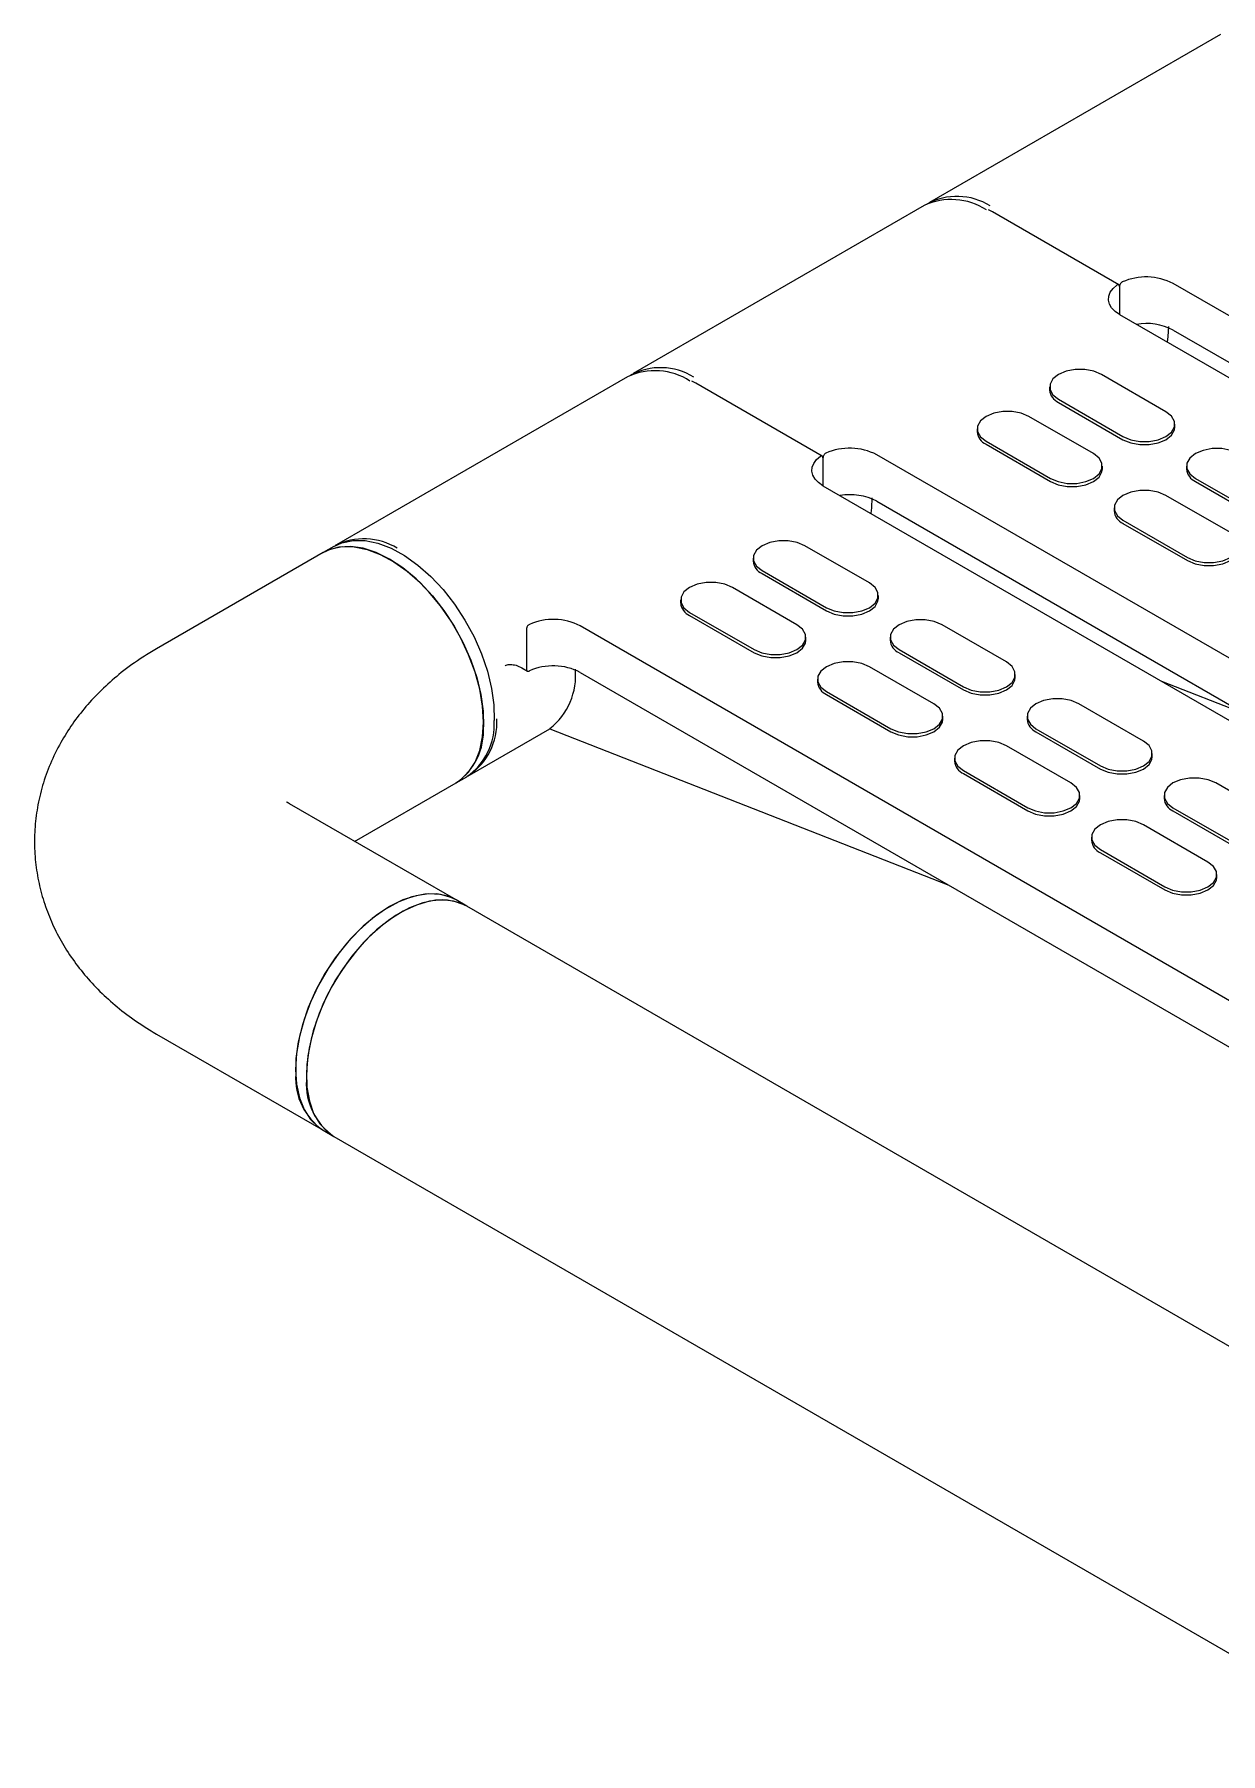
# Model space of a CAD drawing. Extents: x 0 to 1823, y 0 to 1336.
# Drawn here: x 1073 to 1229.1, y 482 to 708.3 of the extents above; entities that cross this region are included whole.
import ezdxf

# ---------------------------------------------------------------- set-up
doc = ezdxf.new("R2010")
doc.units = 0
doc.header["$LTSCALE"] = 10
doc.header["$MEASUREMENT"] = 0
doc.layers.get('0').update_dxf_attribs({"linetype": 'CONTINUOUS'})

msp = doc.modelspace()

# ---------------------------------------------------------------- linework, layer by layer
at = {"color": 7, "linetype": 'Continuous', "lineweight": 25}
for p, q in [((1229.13, 708.33), (1190.8, 686.2)), ((1190.1, 685.79), (1151.77, 663.67)), ((1199.09, 684.95), (1198.56, 685.24)), ((1215.71, 675.36), (1199.09, 684.95)), ((1215.82, 675.13), (1215.82, 671.46)), ((1405.32, 570.22), (1222.89, 675.54)), ((1215.82, 671.46), (1398.25, 566.14)), ((1222.89, 669.41), (1403.08, 565.39)), ((1151.06, 663.26), (1112.74, 641.13)), ((1221.93, 658.66), (1213.45, 663.56)), ((1160.06, 662.42), (1159.53, 662.7)), ((1176.68, 652.82), (1160.06, 662.42)), ((1206.62, 661.92), (1206.62, 661.52)), ((1207.79, 660.29), (1216.27, 655.39)), ((1207.79, 659.88), (1216.27, 654.98)), ((1197.07, 656.41), (1197.07, 656)), ((1212.39, 653.15), (1203.9, 658.05)), ((1223.1, 656.62), (1223.1, 657.03)), ((1198.24, 654.78), (1206.73, 649.88)), ((1198.24, 654.37), (1206.73, 649.47)), ((1176.78, 652.6), (1176.78, 648.92)), ((1366.29, 547.69), (1183.85, 653)), ((1213.56, 651.11), (1213.56, 651.51)), ((1224.65, 651.51), (1224.65, 651.11)), ((1225.82, 649.88), (1234.31, 644.98)), ((1225.82, 649.47), (1234.31, 644.57)), ((1176.78, 648.92), (1359.22, 543.61)), ((1230.42, 642.74), (1221.93, 647.64)), ((1183.85, 646.88), (1364.04, 542.86)), ((1215.1, 646), (1215.1, 645.6)), ((1216.27, 644.37), (1224.76, 639.47)), ((1216.27, 643.96), (1224.76, 639.06)), ((1112.38, 640.93), (1110.97, 640.11)), ((1182.9, 636.13), (1174.41, 641.02)), ((1110.97, 640.11), (1089.05, 627.46)), ((1167.59, 639.39), (1167.59, 638.98)), ((1168.76, 637.76), (1177.24, 632.86)), ((1168.76, 637.35), (1177.24, 632.45)), ((1158.04, 633.88), (1158.04, 633.47)), ((1173.35, 630.61), (1164.87, 635.51)), ((1184.07, 634.08), (1184.07, 634.49)), ((1159.21, 632.25), (1167.7, 627.35)), ((1159.21, 631.84), (1167.7, 626.94)), ((1137.75, 630.06), (1137.75, 624.76)), ((1327.26, 525.15), (1144.82, 630.47)), ((1200.93, 625.72), (1192.45, 630.61)), ((1174.52, 628.57), (1174.52, 628.98)), ((1185.62, 628.98), (1185.62, 628.57)), ((1186.79, 627.35), (1195.27, 622.45)), ((1186.79, 626.94), (1195.27, 622.04)), ((1137.15, 624.93), (1137.86, 624.53)), ((1191.38, 620.21), (1182.9, 625.1)), ((1144.82, 624.35), (1327.26, 519.03)), ((1176.07, 623.47), (1176.07, 623.06)), ((1202.1, 623.67), (1202.1, 624.08)), ((1221.34, 623.2), (1232.36, 618.88)), ((1177.24, 621.84), (1185.73, 616.94)), ((1177.24, 621.43), (1185.73, 616.53)), ((1218.96, 615.31), (1210.48, 620.21)), ((1192.56, 618.16), (1192.56, 618.57)), ((1203.65, 618.57), (1203.65, 618.16)), ((1130.24, 610.82), (1140.83, 616.94)), ((1140.82, 616.94), (1193.33, 596.35)), ((1204.82, 616.94), (1213.3, 612.04)), ((1204.82, 616.53), (1213.3, 611.63)), ((1209.42, 609.8), (1200.93, 614.69)), ((1220.13, 613.27), (1220.13, 613.67)), ((1194.1, 613.06), (1194.1, 612.65)), ((1195.27, 611.43), (1203.76, 606.53)), ((1195.27, 611.02), (1203.76, 606.12)), ((1115.12, 602.1), (1128.47, 609.8)), ((1128.47, 609.8), (1129.88, 610.62)), ((1236.99, 604.9), (1228.51, 609.8)), ((1128.47, 594.4), (1106.55, 607.05)), ((1210.59, 607.75), (1210.59, 608.16)), ((1221.68, 608.16), (1221.68, 607.75)), ((1222.85, 606.53), (1231.34, 601.63)), ((1227.45, 599.39), (1218.96, 604.29)), ((1222.85, 606.12), (1231.34, 601.22)), ((1212.13, 602.65), (1212.13, 602.24)), ((1213.3, 601.02), (1221.79, 596.12)), ((1213.3, 600.61), (1221.79, 595.71)), ((1228.62, 597.35), (1228.62, 597.75)), ((1129.88, 593.58), (1128.47, 594.4)), ((1270.6, 512.35), (1129.88, 593.58)), ((1089.05, 576.74), (1110.97, 564.08)), ((1110.97, 564.08), (1112.38, 563.27)), ((1112.38, 563.27), (1253.1, 482.03))]:
    msp.add_line(p, q, dxfattribs=at)
at = {"color": 7, "linetype": 'Continuous', "lineweight": 25, "flags": 128}
for points in [[(1215.82, 671.46), (1215.23, 671.86), (1214.78, 672.33), (1214.49, 672.83), (1214.36, 673.35), (1214.4, 673.88), (1214.6, 674.4), (1214.97, 674.88), (1215.48, 675.32)], [(1222.25, 669.86), (1222.19, 668.54), (1222.11, 667.82)], [(1213.45, 663.56), (1212.43, 663.98), (1211.24, 664.2), (1209.99, 664.2), (1208.8, 663.98), (1207.79, 663.56), (1207.05, 662.97), (1206.67, 662.28), (1206.67, 661.56), (1207.05, 660.88), (1207.79, 660.29)], [(1203.9, 658.05), (1202.89, 658.47), (1201.7, 658.69), (1200.45, 658.69), (1199.26, 658.47), (1198.24, 658.05), (1197.51, 657.46), (1197.12, 656.77), (1197.12, 656.05), (1197.51, 655.36), (1198.24, 654.78)], [(1216.27, 655.39), (1217.29, 654.97), (1218.48, 654.74), (1219.73, 654.74), (1220.92, 654.97), (1221.93, 655.39), (1222.67, 655.98), (1223.05, 656.66), (1223.05, 657.39), (1222.67, 658.07), (1221.93, 658.66)], [(1216.27, 654.98), (1217.29, 654.56), (1218.48, 654.34), (1219.73, 654.34), (1220.92, 654.56), (1221.93, 654.98), (1222.67, 655.57), (1223.05, 656.26), (1223.1, 656.62)], [(1176.78, 648.92), (1176.2, 649.33), (1175.75, 649.79), (1175.45, 650.29), (1175.32, 650.82), (1175.36, 651.35), (1175.57, 651.86), (1175.93, 652.35), (1176.45, 652.79)], [(1206.73, 649.88), (1207.74, 649.46), (1208.93, 649.23), (1210.18, 649.23), (1211.37, 649.46), (1212.39, 649.88), (1213.12, 650.47), (1213.51, 651.15), (1213.51, 651.88), (1213.12, 652.56), (1212.39, 653.15)], [(1231.48, 653.15), (1230.47, 653.57), (1229.27, 653.8), (1228.02, 653.8), (1226.83, 653.57), (1225.82, 653.15), (1225.09, 652.56), (1224.7, 651.88), (1224.7, 651.15), (1225.09, 650.47), (1225.82, 649.88)], [(1206.73, 649.47), (1207.74, 649.05), (1208.93, 648.83), (1210.18, 648.83), (1211.37, 649.05), (1212.39, 649.47), (1213.12, 650.06), (1213.51, 650.74), (1213.56, 651.11)], [(1183.22, 647.33), (1183.16, 646.01), (1183.08, 645.29)], [(1221.93, 647.64), (1220.92, 648.06), (1219.73, 648.28), (1218.48, 648.28), (1217.29, 648.06), (1216.27, 647.64), (1215.54, 647.05), (1215.15, 646.36), (1215.15, 645.64), (1215.54, 644.96), (1216.27, 644.37)], [(1224.76, 639.47), (1225.77, 639.05), (1226.96, 638.82), (1228.21, 638.82), (1229.4, 639.05), (1230.42, 639.47), (1231.15, 640.06), (1231.54, 640.74), (1231.54, 641.47), (1231.15, 642.15), (1230.42, 642.74)], [(1119.72, 639.25), (1117.96, 640.12), (1116.23, 640.68), (1114.58, 640.92), (1113.03, 640.84), (1111.62, 640.44), (1110.97, 640.11)], [(1110.97, 640.11), (1112.04, 640.6), (1113.5, 640.9), (1115.08, 640.88), (1116.76, 640.54), (1118.5, 639.88), (1120.27, 638.92), (1122.02, 637.67), (1123.73, 636.16), (1125.35, 634.43), (1126.87, 632.5), (1128.23, 630.42), (1129.42, 628.23), (1130.42, 625.97), (1131.19, 623.69), (1131.74, 621.43), (1132.03, 619.25), (1132.08, 617.19)], [(1112.38, 640.93), (1113.45, 641.41), (1114.91, 641.72), (1116.5, 641.7), (1118.18, 641.36), (1119.92, 640.7), (1121.68, 639.73), (1123.44, 638.48), (1125.14, 636.98), (1126.77, 635.24), (1128.28, 633.32), (1129.64, 631.23), (1130.84, 629.04), (1131.83, 626.78), (1132.61, 624.5), (1133.15, 622.25), (1133.45, 620.07), (1133.5, 618)], [(1174.41, 641.02), (1173.4, 641.45), (1172.21, 641.67), (1170.96, 641.67), (1169.77, 641.45), (1168.76, 641.02), (1168.02, 640.44), (1167.63, 639.75), (1167.63, 639.03), (1168.02, 638.34), (1168.76, 637.76)], [(1224.76, 639.06), (1225.77, 638.64), (1226.96, 638.42), (1228.21, 638.42), (1229.4, 638.64), (1230.42, 639.06), (1231.15, 639.65), (1231.54, 640.34), (1231.59, 640.7)], [(1128.47, 609.8), (1129.07, 610.2), (1130.13, 611.22), (1130.98, 612.52), (1131.59, 614.08), (1131.97, 615.85), (1132.09, 617.81), (1131.97, 619.92), (1131.59, 622.13), (1130.98, 624.4), (1130.13, 626.67), (1129.07, 628.92), (1127.82, 631.08), (1126.41, 633.12), (1124.86, 634.99), (1123.21, 636.66), (1121.48, 638.09), (1119.72, 639.25)], [(1164.87, 635.51), (1163.86, 635.94), (1162.67, 636.16), (1161.41, 636.16), (1160.22, 635.94), (1159.21, 635.51), (1158.48, 634.93), (1158.09, 634.24), (1158.09, 633.52), (1158.48, 632.83), (1159.21, 632.25)], [(1177.24, 632.86), (1178.25, 632.43), (1179.45, 632.21), (1180.7, 632.21), (1181.89, 632.43), (1182.9, 632.86), (1183.63, 633.44), (1184.02, 634.13), (1184.02, 634.85), (1183.63, 635.54), (1182.9, 636.13)], [(1177.24, 632.45), (1178.25, 632.03), (1179.45, 631.8), (1180.7, 631.8), (1181.89, 632.03), (1182.9, 632.45), (1183.63, 633.04), (1184.02, 633.72), (1184.07, 634.08)], [(1167.7, 627.35), (1168.71, 626.92), (1169.9, 626.7), (1171.15, 626.7), (1172.34, 626.92), (1173.35, 627.35), (1174.09, 627.93), (1174.48, 628.62), (1174.48, 629.34), (1174.09, 630.03), (1173.35, 630.61)], [(1192.45, 630.61), (1191.43, 631.04), (1190.24, 631.26), (1188.99, 631.26), (1187.8, 631.04), (1186.79, 630.61), (1186.05, 630.03), (1185.67, 629.34), (1185.67, 628.62), (1186.05, 627.93), (1186.79, 627.35)], [(1167.7, 626.94), (1168.71, 626.52), (1169.9, 626.29), (1171.15, 626.29), (1172.34, 626.52), (1173.35, 626.94), (1174.09, 627.52), (1174.48, 628.21), (1174.52, 628.57)], [(1182.9, 625.1), (1181.89, 625.53), (1180.7, 625.75), (1179.45, 625.75), (1178.25, 625.53), (1177.24, 625.1), (1176.51, 624.52), (1176.12, 623.83), (1176.12, 623.11), (1176.51, 622.42), (1177.24, 621.84)], [(1195.27, 622.45), (1196.29, 622.03), (1197.48, 621.8), (1198.73, 621.8), (1199.92, 622.03), (1200.93, 622.45), (1201.67, 623.03), (1202.05, 623.72), (1202.05, 624.44), (1201.67, 625.13), (1200.93, 625.72)], [(1195.27, 622.04), (1196.29, 621.62), (1197.48, 621.39), (1198.73, 621.39), (1199.92, 621.62), (1200.93, 622.04), (1201.67, 622.63), (1202.05, 623.31), (1202.1, 623.67)], [(1185.73, 616.94), (1186.74, 616.51), (1187.93, 616.29), (1189.18, 616.29), (1190.37, 616.51), (1191.38, 616.94), (1192.12, 617.52), (1192.51, 618.21), (1192.51, 618.93), (1192.12, 619.62), (1191.38, 620.21)], [(1210.48, 620.21), (1209.46, 620.63), (1208.27, 620.85), (1207.02, 620.85), (1205.83, 620.63), (1204.82, 620.21), (1204.08, 619.62), (1203.7, 618.93), (1203.7, 618.21), (1204.08, 617.52), (1204.82, 616.94)], [(1185.73, 616.53), (1186.74, 616.11), (1187.93, 615.88), (1189.18, 615.88), (1190.37, 616.11), (1191.38, 616.53), (1192.12, 617.12), (1192.51, 617.8), (1192.56, 618.16)], [(1200.93, 614.69), (1199.92, 615.12), (1198.73, 615.34), (1197.48, 615.34), (1196.29, 615.12), (1195.27, 614.69), (1194.54, 614.11), (1194.15, 613.42), (1194.15, 612.7), (1194.54, 612.01), (1195.27, 611.43)], [(1213.3, 612.04), (1214.32, 611.62), (1215.51, 611.39), (1216.76, 611.39), (1217.95, 611.62), (1218.96, 612.04), (1219.7, 612.63), (1220.08, 613.31), (1220.08, 614.04), (1219.7, 614.72), (1218.96, 615.31)], [(1213.3, 611.63), (1214.32, 611.21), (1215.51, 610.98), (1216.76, 610.98), (1217.95, 611.21), (1218.96, 611.63), (1219.7, 612.22), (1220.08, 612.9), (1220.13, 613.27)], [(1203.76, 606.53), (1204.77, 606.11), (1205.96, 605.88), (1207.21, 605.88), (1208.4, 606.11), (1209.42, 606.53), (1210.15, 607.11), (1210.54, 607.8), (1210.54, 608.52), (1210.15, 609.21), (1209.42, 609.8)], [(1228.51, 609.8), (1227.5, 610.22), (1226.3, 610.44), (1225.05, 610.44), (1223.86, 610.22), (1222.85, 609.8), (1222.12, 609.21), (1221.73, 608.52), (1221.73, 607.8), (1222.12, 607.11), (1222.85, 606.53)], [(1203.76, 606.12), (1204.77, 605.7), (1205.96, 605.47), (1207.21, 605.47), (1208.4, 605.7), (1209.42, 606.12), (1210.15, 606.71), (1210.54, 607.39), (1210.59, 607.75)], [(1218.96, 604.29), (1217.95, 604.71), (1216.76, 604.93), (1215.51, 604.93), (1214.32, 604.71), (1213.3, 604.29), (1212.57, 603.7), (1212.18, 603.01), (1212.18, 602.29), (1212.57, 601.6), (1213.3, 601.02)], [(1221.79, 596.12), (1222.8, 595.7), (1223.99, 595.47), (1225.24, 595.47), (1226.43, 595.7), (1227.45, 596.12), (1228.18, 596.71), (1228.57, 597.39), (1228.57, 598.12), (1228.18, 598.8), (1227.45, 599.39)], [(1128.47, 594.4), (1127.4, 594.88), (1125.94, 595.18), (1124.35, 595.16), (1122.67, 594.82), (1120.93, 594.16), (1119.17, 593.2), (1117.42, 591.95), (1115.71, 590.44), (1114.08, 588.71), (1112.57, 586.78), (1111.21, 584.7), (1110.02, 582.51), (1109.02, 580.25), (1108.25, 577.97), (1107.7, 575.72), (1107.4, 573.53), (1107.36, 571.47)], [(1128.47, 594.4), (1127.82, 594.72), (1126.41, 595.12), (1124.86, 595.21), (1123.21, 594.96), (1121.48, 594.4), (1119.72, 593.53)], [(1221.79, 595.71), (1222.8, 595.29), (1223.99, 595.06), (1225.24, 595.06), (1226.43, 595.29), (1227.45, 595.71), (1228.18, 596.3), (1228.57, 596.98), (1228.62, 597.35)], [(1119.72, 593.53), (1117.96, 592.37), (1116.23, 590.94), (1114.58, 589.27), (1113.03, 587.4), (1111.62, 585.36), (1110.37, 583.2), (1109.31, 580.96), (1108.46, 578.68), (1107.85, 576.41), (1107.47, 574.2), (1107.34, 572.1), (1107.47, 570.13), (1107.85, 568.36), (1108.46, 566.81), (1109.31, 565.5), (1110.37, 564.48), (1110.97, 564.08)], [(1128.15, 594.24), (1126.63, 594.4), (1124.99, 594.23), (1123.28, 593.73), (1121.52, 592.93), (1119.76, 591.83), (1118.02, 590.46), (1116.35, 588.84), (1114.77, 587.01), (1113.33, 585.01), (1112.04, 582.87), (1110.94, 580.64), (1110.04, 578.36), (1109.38, 576.09), (1108.95, 573.87), (1108.77, 571.73), (1108.84, 569.74), (1109.16, 567.92), (1109.72, 566.31), (1110.52, 564.95), (1111.53, 563.87), (1112.38, 563.27)], [(1129.88, 593.58), (1128.81, 594.06), (1127.35, 594.37), (1125.77, 594.35), (1124.09, 594.01), (1122.35, 593.34), (1120.58, 592.38), (1118.83, 591.13), (1117.12, 589.63), (1115.5, 587.89), (1113.99, 585.96), (1112.62, 583.88), (1111.43, 581.69), (1110.44, 579.43), (1109.66, 577.15), (1109.12, 574.9), (1108.82, 572.72), (1108.77, 570.65)], [(1129.88, 593.58), (1129.53, 593.77), (1128.15, 594.24)]]:
    msp.add_lwpolyline(points, dxfattribs=at)
at = {"color": 7, "linetype": 'Continuous', "lineweight": 25}
for centre, radius, start, end in [((1193.68, 678.07), 8.52, 57.1641, 114.9302), ((1194.42, 678.7), 8.3, 58.1595, 118.5385), ((1219.33, 668.62), 7.78, 62.8263, 113.8588), ((1219.36, 662.61), 7.66, 62.603, 99.8011), ((1154.65, 655.54), 8.52, 57.1641, 114.9302), ((1155.39, 656.16), 8.3, 58.1595, 118.5385), ((1208.55, 661.67), 1.94, 184.5106, 246.8098), ((1199.01, 656.16), 1.94, 184.5111, 246.8091), ((1180.3, 646.08), 7.78, 62.8263, 113.8588), ((1226.59, 651.26), 1.94, 184.5106, 246.8098), ((1180.33, 640.08), 7.66, 62.603, 99.8012), ((1217.04, 645.75), 1.94, 184.5111, 246.8091), ((1116.33, 633.56), 8.37, 58.2789, 116.7902), ((1169.52, 639.14), 1.94, 184.5106, 246.8098), ((1159.98, 633.62), 1.94, 184.5115, 246.8087), ((1141.27, 623.55), 7.78, 62.8262, 113.8588), ((1187.55, 628.73), 1.94, 184.5106, 246.8098), ((1141.27, 617.43), 7.78, 62.8262, 113.8588), ((1135.24, 623.98), 8.98, 308.3918, 5.1963), ((1178.01, 623.22), 1.94, 184.5115, 246.8087), ((1125.16, 617.51), 8.35, 304.4545, 3.4055), ((1125.42, 617.78), 8.44, 303.3422, 2.9703), ((1205.58, 618.32), 1.94, 184.5106, 246.8093), ((1123.74, 616.69), 8.35, 304.4545, 3.4055), ((1196.04, 612.81), 1.94, 184.5115, 246.8087), ((1223.62, 607.91), 1.94, 184.5106, 246.8098), ((1214.07, 602.4), 1.94, 184.5115, 246.8088), ((1115.7, 570.97), 8.35, 176.5954, 235.5448), ((1117.11, 570.16), 8.35, 176.5954, 235.5448)]:
    msp.add_arc(centre, radius, start, end, dxfattribs=at)
for points, knots in [([(1215.82, 675.13), (1215.81, 675.17), (1215.8, 675.26), (1215.74, 675.35), (1215.66, 675.39), (1215.56, 675.37), (1215.5, 675.34), (1215.48, 675.32)], [0, 0, 0, 0, 0.21446, 0.428923, 0.643289, 0.857282, 1, 1, 1, 1]), ([(1216.19, 675.73), (1216.14, 675.71), (1216.06, 675.66), (1215.95, 675.53), (1215.86, 675.38), (1215.82, 675.24), (1215.82, 675.16), (1215.82, 675.13)], [0, 0, 0, 0, 0.2143909, 0.4288147, 0.6426791, 0.8567916, 1, 1, 1, 1]), ([(1176.78, 652.6), (1176.78, 652.64), (1176.77, 652.73), (1176.71, 652.81), (1176.62, 652.85), (1176.53, 652.84), (1176.47, 652.8), (1176.45, 652.79)], [0, 0, 0, 0, 0.214458, 0.428917, 0.643282, 0.857278, 1, 1, 1, 1]), ([(1177.15, 653.2), (1177.11, 653.17), (1177.02, 653.12), (1176.91, 652.99), (1176.83, 652.85), (1176.79, 652.71), (1176.78, 652.63), (1176.78, 652.6)], [0, 0, 0, 0, 0.214388, 0.428814, 0.642677, 0.856791, 1, 1, 1, 1]), ([(1138.12, 630.67), (1138.08, 630.64), (1137.99, 630.59), (1137.88, 630.46), (1137.8, 630.31), (1137.76, 630.17), (1137.75, 630.09), (1137.75, 630.06)], [0, 0, 0, 0, 0.214395, 0.42882, 0.642681, 0.856793, 1, 1, 1, 1]), ([(1089.05, 627.46), (1088.45, 627.1), (1086.83, 626.13), (1084.47, 624.43), (1082.05, 622.34), (1079.97, 620.17), (1078.15, 617.88), (1076.54, 615.4), (1075.17, 612.72), (1074.1, 609.86), (1073.38, 606.96), (1073, 604.06), (1072.94, 601.17), (1073.2, 598.32), (1073.77, 595.54), (1074.63, 592.84), (1075.76, 590.24), (1077.17, 587.75), (1078.85, 585.38), (1080.78, 583.13), (1082.97, 581.02), (1085.42, 579.05), (1087.49, 577.66), (1088.74, 576.92), (1089.05, 576.74)], [0, 0, 0, 0, 0.032995, 0.088318, 0.137413, 0.185248, 0.231862, 0.277393, 0.327049, 0.375493, 0.422795, 0.469181, 0.51488, 0.560117, 0.605067, 0.649958, 0.695037, 0.740561, 0.786795, 0.833993, 0.88238, 0.9321, 0.983167, 1, 1, 1, 1]), ([(1134.93, 625.19), (1134.97, 625.23), (1135.17, 625.38), (1135.64, 625.42), (1136.35, 625.33), (1136.89, 625.07), (1137.15, 624.93)], [0, 0, 0, 0, 0.091671, 0.407112, 0.70714, 1, 1, 1, 1]), ([(1137.75, 624.76), (1137.75, 624.71), (1137.76, 624.62), (1137.82, 624.54), (1137.92, 624.5), (1138.02, 624.5), (1138.09, 624.53), (1138.12, 624.54)], [0, 0, 0, 0, 0.214459, 0.428923, 0.643288, 0.857277, 1, 1, 1, 1]), ([(1106.55, 607.05), (1106.47, 607.1), (1106.24, 607.23), (1106.11, 607.34), (1106.14, 607.31), (1106.15, 607.31)], [0, 0, 0, 0, 0.310292, 0.872844, 1, 1, 1, 1])]:
    msp.add_open_spline(points, degree=3, knots=knots, dxfattribs=at)

doc.saveas('drawing.dxf')
